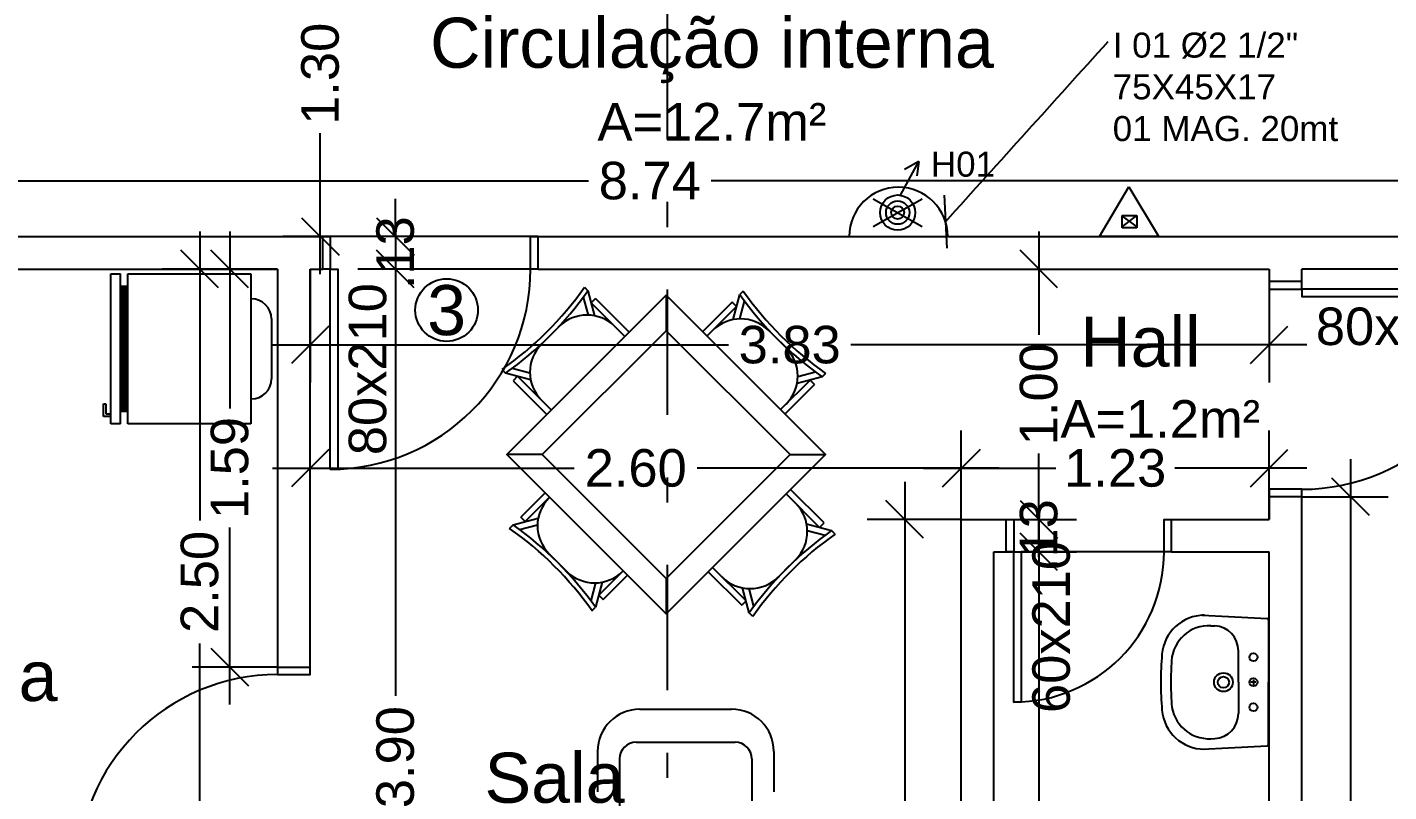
# Model space of a CAD drawing. Extents: x -120 to 1117, y 5 to 675.
# Drawn here: x 18.43 to 23.87, y 83.47 to 86.52 of the extents above; entities that cross this region are included whole.
import ezdxf
from ezdxf.enums import TextEntityAlignment as Align

# ---------------------------------------------------------------- set-up
doc = ezdxf.new("R2010")
doc.units = 0
doc.header["$MEASUREMENT"] = 0
doc.linetypes.add('DASHDOT', pattern=[1, 0.5, -0.25, 0, -0.25])
doc.layers.get('0').update_dxf_attribs({"linetype": 'CONTINUOUS'})
doc.layers.get('DEFPOINTS').update_dxf_attribs({"linetype": 'CONTINUOUS'})
for name, color, linetype in [('cota', 1, 'CONTINUOUS'), ('Cotas', 1, 'CONTINUOUS'), ('janela-porta', 6, 'CONTINUOUS'), ('moveis', 253, 'CONTINUOUS'), ('parede', 2, 'CONTINUOUS'), ('piso', 4, 'CONTINUOUS'), ('Simbolos', 7, 'CONTINUOUS'), ('texto', 7, 'CONTINUOUS'), ('TXT', 7, 'CONTINUOUS'), ('vegetacao', 82, 'CONTINUOUS')]:
    doc.layers.add(name, color=color, linetype=linetype)
doc.styles.add('ROMANS', font='arial.ttf', dxfattribs={"height": 1.5})
doc.styles.get("Standard").update_dxf_attribs({"font": 'arial.ttf'})
doc.dimstyles.new('COTA1', dxfattribs={"dimtxt": 0.15, "dimasz": 0.15, "dimexe": 0.15, "dimexo": 0.15, "dimgap": 0.05, "dimtad": 1, "dimzin": 5, "dimdsep": 46, "dimtxsty": 'ROMANS', "dimblk": 'DOT', "dimcen": 0, "dimdle": 0.1, "dimclrd": 256, "dimclre": 256, "dimclrt": 7, "dimazin": 0, "dimtfac": 1, "dimtmove": 2, "dimatfit": 3, "dimldrblk": 'OBLIQUE', "dimfxl": 0, "dimtolj": 1, "dimtzin": 5, "dimarcsym": 0})
doc.dimstyles.new('cotass', dxfattribs={"dimtxt": 0.15, "dimasz": 0.15, "dimexe": 0.15, "dimexo": 0, "dimgap": 0.05, "dimtad": 0, "dimzin": 4, "dimdsep": 46, "dimtxsty": 'Standard', "dimblk": 'OBLIQUE', "dimcen": 0, "dimdle": 0.15, "dimclrd": 256, "dimclrt": 4, "dimadec": 0, "dimazin": 1, "dimtfac": 1, "dimtix": 1, "dimtofl": 0, "dimtmove": 0, "dimatfit": 3, "dimldrblk": 'OPEN30', "dimfxl": 0, "dimtolj": 1, "dimtzin": 0, "dimlwd": -1, "dimarcsym": 0})

# ---------------------------------------------------------------- blocks, each defined once
blk = doc.blocks.new('_Oblique')
at = {"color": 0, "linetype": 'ByBlock', "lineweight": -2}
blk.add_line((-0.5, -0.5), (0.5, 0.5), dxfattribs=at)
blk = doc.blocks.new('*D82')
at = {"layer": 'cota', "transparency": 16777216}
for p, q in [((19.6044, 87.1337), (19.6044, 86.5712)), ((19.6044, 85.5337), (19.6044, 86.0962))]:
    blk.add_line(p, q, dxfattribs=at)
at = {"layer": 'cota', "color": 0, "lineweight": -2, "transparency": 16777216}
for p, q in [((19.9594, 86.9837), (19.4544, 86.9837)), ((20.4743, 85.6837), (19.4544, 85.6837))]:
    blk.add_line(p, q, dxfattribs=at)
at = {"layer": 'DEFPOINTS', "color": 0, "transparency": 16777216}
for p in [(19.9594, 86.9837), (19.6044, 85.6837), (20.4743, 85.6837)]:
    blk.add_point(p, dxfattribs=at)
at = {"layer": 'cota', "transparency": 16777216, "xscale": 0.15, "yscale": 0.15, "zscale": 0.15}
for p, rotation in [((19.6044, 86.9837), 90), ((19.6044, 85.6837), 270)]:
    blk.add_blockref('_Oblique', p, dxfattribs=dict(at, rotation=rotation))
at = {"layer": 'cota', "color": 4, "transparency": 16777216, "insert": (19.6044, 86.3337), "char_height": 0.15, "attachment_point": 5, "rotation": 90}
blk.add_mtext('\\A1;1.30', dxfattribs=at)
blk = doc.blocks.new('_Open30')
at = {"color": 0, "linetype": 'ByBlock', "lineweight": -2}
for p, q in [((-1, 0.268), (0, 0)), ((0, 0), (-1, -0.268)), ((0, 0), (-1, 0))]:
    blk.add_line(p, q, dxfattribs=at)
blk = doc.blocks.new('*D83')
at = {"layer": 'cota', "transparency": 16777216}
for p, q in [((19.9044, 85.6837), (19.9044, 85.8337)), ((19.9044, 85.5537), (19.9044, 85.4037))]:
    blk.add_line(p, q, dxfattribs=at)
at = {"layer": 'cota', "color": 0, "lineweight": -2, "transparency": 16777216}
for p, q in [((20.4743, 85.6837), (19.7544, 85.6837)), ((20.4743, 85.5537), (19.7544, 85.5537))]:
    blk.add_line(p, q, dxfattribs=at)
at = {"layer": 'DEFPOINTS', "color": 0, "transparency": 16777216}
for p in [(20.4743, 85.6837), (19.9044, 85.5537), (20.4743, 85.5537)]:
    blk.add_point(p, dxfattribs=at)
at = {"layer": 'cota', "transparency": 16777216, "xscale": 0.15, "yscale": 0.15, "zscale": 0.15}
for p, rotation in [((19.9044, 85.6837), 270), ((19.9044, 85.5537), 90)]:
    blk.add_blockref('_Oblique', p, dxfattribs=dict(at, rotation=rotation))
at = {"layer": 'cota', "color": 4, "transparency": 16777216, "insert": (19.9044, 85.6187), "char_height": 0.15, "attachment_point": 5, "rotation": 90}
blk.add_mtext('\\A1;.13', dxfattribs=at)
blk = doc.blocks.new('*D84')
at = {"layer": 'cota', "transparency": 16777216}
for p, q in [((19.9044, 85.7037), (19.9044, 83.8482)), ((19.9044, 81.5037), (19.9044, 83.3592))]:
    blk.add_line(p, q, dxfattribs=at)
at = {"layer": 'cota', "color": 0, "lineweight": -2, "transparency": 16777216}
for p, q in [((20.4743, 85.5537), (19.7544, 85.5537)), ((19.9343, 81.6537), (19.7544, 81.6537))]:
    blk.add_line(p, q, dxfattribs=at)
at = {"layer": 'DEFPOINTS', "color": 0, "transparency": 16777216}
for p in [(20.4743, 85.5537), (19.9044, 81.6537), (19.9343, 81.6537)]:
    blk.add_point(p, dxfattribs=at)
at = {"layer": 'cota', "transparency": 16777216, "xscale": 0.15, "yscale": 0.15, "zscale": 0.15}
for p, rotation in [((19.9044, 85.5537), 90), ((19.9044, 81.6537), 270)]:
    blk.add_blockref('_Oblique', p, dxfattribs=dict(at, rotation=rotation))
at = {"layer": 'cota', "color": 4, "transparency": 16777216, "insert": (19.9044, 83.6037), "char_height": 0.15, "attachment_point": 5, "rotation": 90}
blk.add_mtext('\\A1;3.90', dxfattribs=at)
blk = doc.blocks.new('*D200')
at = {"layer": 'cota', "color": 0, "lineweight": -2, "transparency": 16777216}
for p, q in [((17.2843, 85.6837), (17.2843, 86.0561)), ((26.0244, 85.6837), (26.0244, 86.0561))]:
    blk.add_line(p, q, dxfattribs=at)
at = {"layer": 'cota', "transparency": 16777216}
for p, q in [((17.1343, 85.9061), (20.6759, 85.9061)), ((26.1744, 85.9061), (21.1651, 85.9061))]:
    blk.add_line(p, q, dxfattribs=at)
at = {"layer": 'DEFPOINTS', "color": 0, "transparency": 16777216}
for p in [(26.0244, 85.9061), (17.2843, 85.6837), (26.0244, 85.6837)]:
    blk.add_point(p, dxfattribs=at)
at = {"layer": 'cota', "transparency": 16777216, "xscale": 0.15, "yscale": 0.15, "zscale": 0.15, "rotation": 180}
blk.add_blockref('_Oblique', (17.2843, 85.9061), dxfattribs=at)
at = {"layer": 'cota', "transparency": 16777216, "xscale": 0.15, "yscale": 0.15, "zscale": 0.15}
blk.add_blockref('_Oblique', (26.0244, 85.9061), dxfattribs=at)
at = {"layer": 'cota', "color": 4, "transparency": 16777216, "insert": (20.9205, 85.9061), "char_height": 0.15, "attachment_point": 5}
blk.add_mtext('\\A1;8.74', dxfattribs=at)
blk = doc.blocks.new('*D238')
at = {"layer": 'cota', "transparency": 16777216}
for p, q in [((22.4742, 84.5737), (22.4742, 83.2848)), ((22.4742, 81.5037), (22.4742, 82.7926))]:
    blk.add_line(p, q, dxfattribs=at)
at = {"layer": 'cota', "color": 0, "lineweight": -2, "transparency": 16777216}
for p, q in [((22.2943, 84.4237), (22.6242, 84.4237)), ((22.2943, 81.6537), (22.6242, 81.6537))]:
    blk.add_line(p, q, dxfattribs=at)
at = {"layer": 'DEFPOINTS', "color": 0, "transparency": 16777216}
for p in [(22.2943, 84.4237), (22.4742, 84.4237), (22.2943, 81.6537)]:
    blk.add_point(p, dxfattribs=at)
at = {"layer": 'cota', "transparency": 16777216, "xscale": 0.15, "yscale": 0.15, "zscale": 0.15}
for p, rotation in [((22.4742, 84.4237), 90), ((22.4742, 81.6537), 270)]:
    blk.add_blockref('_Oblique', p, dxfattribs=dict(at, rotation=rotation))
at = {"layer": 'cota', "color": 4, "transparency": 16777216, "insert": (22.4742, 83.0387), "char_height": 0.15, "attachment_point": 5, "rotation": 90}
blk.add_mtext('\\A1;2.77', dxfattribs=at)
blk = doc.blocks.new('*D239')
at = {"layer": 'cota', "transparency": 16777216}
for p, q in [((22.4742, 84.5537), (22.4742, 84.7037)), ((22.4742, 84.4237), (22.4742, 84.2737))]:
    blk.add_line(p, q, dxfattribs=at)
at = {"layer": 'cota', "color": 0, "lineweight": -2, "transparency": 16777216}
for p, q in [((22.2943, 84.5537), (22.6242, 84.5537)), ((22.2943, 84.4237), (22.6242, 84.4237))]:
    blk.add_line(p, q, dxfattribs=at)
at = {"layer": 'DEFPOINTS', "color": 0, "transparency": 16777216}
for p in [(22.2943, 84.5537), (22.4742, 84.5537), (22.2943, 84.4237)]:
    blk.add_point(p, dxfattribs=at)
at = {"layer": 'cota', "transparency": 16777216, "xscale": 0.15, "yscale": 0.15, "zscale": 0.15}
for p, rotation in [((22.4742, 84.5537), 270), ((22.4742, 84.4237), 90)]:
    blk.add_blockref('_Oblique', p, dxfattribs=dict(at, rotation=rotation))
at = {"layer": 'cota', "color": 4, "transparency": 16777216, "insert": (22.4742, 84.4887), "char_height": 0.15, "attachment_point": 5, "rotation": 90}
blk.add_mtext('\\A1;.13', dxfattribs=at)
blk = doc.blocks.new('*D240')
at = {"layer": 'cota', "transparency": 16777216}
for p, q in [((22.4742, 85.7037), (22.4742, 85.2912)), ((22.4742, 84.4037), (22.4742, 84.8162))]:
    blk.add_line(p, q, dxfattribs=at)
at = {"layer": 'cota', "color": 0, "lineweight": -2, "transparency": 16777216}
for p, q in [((22.2943, 85.5537), (22.6242, 85.5537)), ((22.2943, 84.5537), (22.6242, 84.5537))]:
    blk.add_line(p, q, dxfattribs=at)
at = {"layer": 'DEFPOINTS', "color": 0, "transparency": 16777216}
for p in [(22.2943, 85.5537), (22.4742, 85.5537), (22.2943, 84.5537)]:
    blk.add_point(p, dxfattribs=at)
at = {"layer": 'cota', "transparency": 16777216, "xscale": 0.15, "yscale": 0.15, "zscale": 0.15}
for p, rotation in [((22.4742, 85.5537), 90), ((22.4742, 84.5537), 270)]:
    blk.add_blockref('_Oblique', p, dxfattribs=dict(at, rotation=rotation))
at = {"layer": 'cota', "color": 4, "transparency": 16777216, "insert": (22.4742, 85.0537), "char_height": 0.15, "attachment_point": 5, "rotation": 90}
blk.add_mtext('\\A1;1.00', dxfattribs=at)
blk = doc.blocks.new('*D241')
at = {"layer": 'cota', "color": 0, "lineweight": -2, "transparency": 16777216}
for p, q in [((22.1643, 84.5537), (22.1643, 84.9082)), ((23.3943, 84.5537), (23.3943, 84.9082))]:
    blk.add_line(p, q, dxfattribs=at)
at = {"layer": 'cota', "transparency": 16777216}
for p, q in [((22.0143, 84.7582), (22.5415, 84.7582)), ((23.5443, 84.7582), (23.0171, 84.7582))]:
    blk.add_line(p, q, dxfattribs=at)
at = {"layer": 'DEFPOINTS', "color": 0, "transparency": 16777216}
for p in [(22.1643, 84.7582), (22.1643, 84.5537), (23.3943, 84.5537)]:
    blk.add_point(p, dxfattribs=at)
at = {"layer": 'cota', "transparency": 16777216, "xscale": 0.15, "yscale": 0.15, "zscale": 0.15, "rotation": 180}
blk.add_blockref('_Oblique', (22.1643, 84.7582), dxfattribs=at)
at = {"layer": 'cota', "transparency": 16777216, "xscale": 0.15, "yscale": 0.15, "zscale": 0.15}
blk.add_blockref('_Oblique', (23.3943, 84.7582), dxfattribs=at)
at = {"layer": 'cota', "color": 4, "transparency": 16777216, "insert": (22.7793, 84.7582), "char_height": 0.15, "attachment_point": 5}
blk.add_mtext('\\A1;1.23', dxfattribs=at)
blk = doc.blocks.new('*D242')
at = {"layer": 'cota', "color": 0, "lineweight": -2, "transparency": 16777216}
for p, q in [((19.5643, 84.5537), (19.5643, 84.9082)), ((22.1643, 84.5537), (22.1643, 84.9082))]:
    blk.add_line(p, q, dxfattribs=at)
at = {"layer": 'cota', "transparency": 16777216}
for p, q in [((19.4143, 84.7582), (20.6185, 84.7582)), ((22.3143, 84.7582), (21.1102, 84.7582))]:
    blk.add_line(p, q, dxfattribs=at)
at = {"layer": 'DEFPOINTS', "color": 0, "transparency": 16777216}
for p in [(19.5643, 84.7582), (19.5643, 84.5537), (22.1643, 84.5537)]:
    blk.add_point(p, dxfattribs=at)
at = {"layer": 'cota', "transparency": 16777216, "xscale": 0.15, "yscale": 0.15, "zscale": 0.15, "rotation": 180}
blk.add_blockref('_Oblique', (19.5643, 84.7582), dxfattribs=at)
at = {"layer": 'cota', "transparency": 16777216, "xscale": 0.15, "yscale": 0.15, "zscale": 0.15}
blk.add_blockref('_Oblique', (22.1643, 84.7582), dxfattribs=at)
at = {"layer": 'cota', "color": 4, "transparency": 16777216, "insert": (20.8643, 84.7582), "char_height": 0.15, "attachment_point": 5}
blk.add_mtext('\\A1;2.60', dxfattribs=at)
blk = doc.blocks.new('*D244')
at = {"layer": 'cota', "transparency": 16777216}
for p, q in [((23.7192, 84.7937), (23.7192, 83.3949)), ((23.7192, 81.5037), (23.7192, 82.9025))]:
    blk.add_line(p, q, dxfattribs=at)
at = {"layer": 'cota', "color": 0, "lineweight": -2, "transparency": 16777216}
for p, q in [((23.5243, 84.6437), (23.8692, 84.6437)), ((23.5243, 81.6537), (23.8692, 81.6537))]:
    blk.add_line(p, q, dxfattribs=at)
at = {"layer": 'DEFPOINTS', "color": 0, "transparency": 16777216}
for p in [(23.5243, 84.6437), (23.5243, 81.6537), (23.7192, 81.6537)]:
    blk.add_point(p, dxfattribs=at)
at = {"layer": 'cota', "transparency": 16777216, "xscale": 0.15, "yscale": 0.15, "zscale": 0.15}
for p, rotation in [((23.7192, 84.6437), 90), ((23.7192, 81.6537), 270)]:
    blk.add_blockref('_Oblique', p, dxfattribs=dict(at, rotation=rotation))
at = {"layer": 'cota', "color": 4, "transparency": 16777216, "insert": (23.7192, 83.1487), "char_height": 0.15, "attachment_point": 5, "rotation": 90}
blk.add_mtext('\\A1;2.99', dxfattribs=at)
blk = doc.blocks.new('*D245')
at = {"layer": 'cota', "transparency": 16777216}
for p, q in [((21.9386, 84.7037), (21.9386, 83.3495)), ((21.9386, 81.5037), (21.9386, 82.8579))]:
    blk.add_line(p, q, dxfattribs=at)
at = {"layer": 'cota', "color": 0, "lineweight": -2, "transparency": 16777216}
for p, q in [((22.1643, 84.5537), (21.7886, 84.5537)), ((22.1643, 81.6537), (21.7886, 81.6537))]:
    blk.add_line(p, q, dxfattribs=at)
at = {"layer": 'DEFPOINTS', "color": 0, "transparency": 16777216}
for p in [(22.1643, 84.5537), (21.9386, 81.6537), (22.1643, 81.6537)]:
    blk.add_point(p, dxfattribs=at)
at = {"layer": 'cota', "transparency": 16777216, "xscale": 0.15, "yscale": 0.15, "zscale": 0.15}
for p, rotation in [((21.9386, 84.5537), 90), ((21.9386, 81.6537), 270)]:
    blk.add_blockref('_Oblique', p, dxfattribs=dict(at, rotation=rotation))
at = {"layer": 'cota', "color": 4, "transparency": 16777216, "insert": (21.9386, 83.1037), "char_height": 0.15, "attachment_point": 5, "rotation": 90}
blk.add_mtext('\\A1;2.90', dxfattribs=at)
blk = doc.blocks.new('*D250')
at = {"layer": 'cota', "transparency": 16777216}
for p, q in [((19.243, 85.7037), (19.243, 84.9966)), ((19.243, 83.8137), (19.243, 84.5208))]:
    blk.add_line(p, q, dxfattribs=at)
at = {"layer": 'cota', "color": 0, "lineweight": -2, "transparency": 16777216}
for p, q in [((19.4343, 85.5537), (19.093, 85.5537)), ((19.4343, 83.9637), (19.093, 83.9637))]:
    blk.add_line(p, q, dxfattribs=at)
at = {"layer": 'DEFPOINTS', "color": 0, "transparency": 16777216}
for p in [(19.243, 85.5537), (19.4343, 85.5537), (19.4343, 83.9637)]:
    blk.add_point(p, dxfattribs=at)
at = {"layer": 'cota', "transparency": 16777216, "xscale": 0.15, "yscale": 0.15, "zscale": 0.15}
for p, rotation in [((19.243, 85.5537), 90), ((19.243, 83.9637), 270)]:
    blk.add_blockref('_Oblique', p, dxfattribs=dict(at, rotation=rotation))
at = {"layer": 'cota', "color": 4, "transparency": 16777216, "insert": (19.243, 84.7587), "char_height": 0.15, "attachment_point": 5, "rotation": 90}
blk.add_mtext('\\A1;1.59', dxfattribs=at)
blk = doc.blocks.new('*D251')
at = {"layer": 'cota', "transparency": 16777216}
for p, q in [((19.123, 85.7037), (19.123, 84.5495)), ((19.123, 82.9037), (19.123, 84.0579))]:
    blk.add_line(p, q, dxfattribs=at)
at = {"layer": 'cota', "color": 0, "lineweight": -2, "transparency": 16777216}
for p, q in [((19.4343, 85.5537), (18.973, 85.5537)), ((19.4343, 83.0537), (18.973, 83.0537))]:
    blk.add_line(p, q, dxfattribs=at)
at = {"layer": 'DEFPOINTS', "color": 0, "transparency": 16777216}
for p in [(19.123, 85.5537), (19.4343, 85.5537), (19.4343, 83.0537)]:
    blk.add_point(p, dxfattribs=at)
at = {"layer": 'cota', "transparency": 16777216, "xscale": 0.15, "yscale": 0.15, "zscale": 0.15}
for p, rotation in [((19.123, 85.5537), 90), ((19.123, 83.0537), 270)]:
    blk.add_blockref('_Oblique', p, dxfattribs=dict(at, rotation=rotation))
at = {"layer": 'cota', "color": 4, "transparency": 16777216, "insert": (19.123, 84.3037), "char_height": 0.15, "attachment_point": 5, "rotation": 90}
blk.add_mtext('\\A1;2.50', dxfattribs=at)
blk = doc.blocks.new('*D253')
at = {"layer": 'cota', "color": 0, "lineweight": -2, "transparency": 16777216}
for p, q in [((19.5643, 85.5537), (19.5643, 85.1008)), ((23.3943, 85.5537), (23.3943, 85.1008))]:
    blk.add_line(p, q, dxfattribs=at)
at = {"layer": 'cota', "transparency": 16777216}
for p, q in [((19.4143, 85.2508), (21.2345, 85.2508)), ((23.5443, 85.2508), (21.7241, 85.2508))]:
    blk.add_line(p, q, dxfattribs=at)
at = {"layer": 'DEFPOINTS', "color": 0, "transparency": 16777216}
for p in [(19.5643, 85.5537), (23.3943, 85.5537), (23.3943, 85.2508)]:
    blk.add_point(p, dxfattribs=at)
at = {"layer": 'cota', "transparency": 16777216, "xscale": 0.15, "yscale": 0.15, "zscale": 0.15, "rotation": 180}
blk.add_blockref('_Oblique', (19.5643, 85.2508), dxfattribs=at)
at = {"layer": 'cota', "transparency": 16777216, "xscale": 0.15, "yscale": 0.15, "zscale": 0.15}
blk.add_blockref('_Oblique', (23.3943, 85.2508), dxfattribs=at)
at = {"layer": 'cota', "color": 4, "transparency": 16777216, "insert": (21.4793, 85.2508), "char_height": 0.15, "attachment_point": 5}
blk.add_mtext('\\A1;3.83', dxfattribs=at)
blk = doc.blocks.new('_Dot')
at = {"color": 0, "linetype": 'ByBlock', "lineweight": -2}
blk.add_line((-0.5, 0), (-1, 0), dxfattribs=at)
at = {"color": 0, "linetype": 'ByBlock', "const_width": 0.5}
blk.add_lwpolyline([(-0.25, 0, 1), (0.25, 0, 1)], format="xyb", close=True, dxfattribs=at)

msp = doc.modelspace()

# ---------------------------------------------------------------- hatches: boundary and pattern name
at = {"layer": 'vegetacao'}
h = msp.add_hatch(dxfattribs=at)
h.set_pattern_fill('ANGLE', color=256, scale=2, style=0)
h.set_pattern_definition([(0, (0, 0), (0, 0.55), [0.4, -0.15]), (90, (0, 0), (-0.55, 3e-17), [0.4, -0.15])])
edge = h.paths.add_edge_path()
edge.add_line((33.5894, 75.9237), (33.5894, 116.2837))
edge.add_line((33.5894, 116.2837), (9.8693, 116.2837))
edge.add_line((9.8693, 116.2837), (9.8693, 110.2837))
edge.add_line((9.8693, 110.2837), (27.5894, 110.2837))
edge.add_arc((27.5894, 107.2837), 3, 0, 90, ccw=False)
edge.add_line((30.5894, 107.2837), (30.5894, 75.9237))
edge.add_line((30.5894, 75.9237), (33.5894, 75.9237))
edge = h.paths.add_edge_path(flags=17)
edge.add_line((27.3693, 110.2837), (27.5894, 110.2837))
edge.add_arc((27.5894, 107.2837), 3, 0, 90, ccw=False)
edge.add_line((30.5894, 107.2837), (30.5894, 93.8737))
edge.add_line((30.5894, 93.8737), (24.8993, 93.8737))
edge.add_line((24.8993, 93.8737), (24.8993, 91.5437))
edge.add_line((24.8993, 91.5437), (22.8493, 91.5437))
edge.add_line((22.8493, 91.5437), (22.8493, 95.2856))
edge.add_line((22.8493, 95.2856), (27.8493, 95.2856))
edge.add_line((27.8493, 95.2856), (27.8493, 97.7856))
edge.add_line((27.8493, 97.7856), (27.2544, 97.7856))
edge.add_line((27.2544, 97.7856), (27.2544, 105.2837))
edge.add_line((27.2544, 105.2837), (27.3693, 105.2837))
edge.add_line((27.3693, 105.2837), (27.3693, 110.2837))
h.paths.add_polyline_path([(22.8493, 95.2856), (22.8493, 97.7856), (27.8493, 97.7856), (27.8493, 95.2856)], flags=16)
h.paths.add_polyline_path([(22.2544, 97.7856), (22.2544, 100.2856), (27.2544, 100.2856), (27.2544, 97.7856)], flags=17)
h.paths.add_polyline_path([(22.2544, 100.2856), (22.2544, 102.7856), (27.2544, 102.7856), (27.2544, 100.2856)], flags=17)
h.paths.add_polyline_path([(22.2544, 102.7856), (22.2544, 105.2856), (27.2544, 105.2856), (27.2544, 102.7856)], flags=17)
h.paths.add_polyline_path([(27.3693, 105.2837), (24.8693, 105.2837), (24.8693, 110.2837), (27.3693, 110.2837)], flags=16)
h.paths.add_polyline_path([(24.8693, 105.2837), (22.3693, 105.2837), (22.3693, 110.2837), (24.8693, 110.2837)], flags=17)
h.paths.add_polyline_path([(22.3693, 105.2837), (19.8693, 105.2837), (19.8693, 110.2837), (22.3693, 110.2837)], flags=17)
h.paths.add_polyline_path([(19.8693, 105.2837), (17.3693, 105.2837), (17.3693, 110.2837), (19.8693, 110.2837)], flags=17)
h.paths.add_polyline_path([(17.3693, 105.2837), (14.8693, 105.2837), (14.8693, 110.2837), (17.3693, 110.2837)], flags=17)
h.paths.add_polyline_path([(14.8693, 105.2837), (12.3693, 105.2837), (12.3693, 110.2837), (14.8693, 110.2837)], flags=17)
h = msp.add_hatch(dxfattribs=at)
h.set_pattern_fill('TRACOS2', color=256, scale=2, style=0)
h.set_pattern_definition([(0, (1.44, 0.96), (0.88, 1.52), [0.08, -1.34, 0.06, -0.58, 0.12, -1.42]), (5, (0.54, 1.68), (0.787509, 1.554551), [0.16, -1.34, 0.12, -0.58, 0.24, -1.42]), (10, (1.06, 1.78), (0.53784, 1.902295), [0.14, -0.34, 0.18, -1.06, 0.1, -1.32]), (15, (0.7, 1.96), (0.450046, 1.797737), [0.28, -0.34, 0.3, -1.06, 0.22, -1.32]), (20, (0.86, 1.14), (0.889806, 1.473175), [0.16, -1.1, 0.14, -0.82, 0.1, -0.64]), (25, (1.14, 0.86), (0.9972314, 1.458057), [0.22, -1.1, 0.28, -0.82, 0.24, -0.64]), (30, (1.44, 1.02), (-0.146462, 1.69368), [0.1, -0.66, 0.08, -0.98, 0.06, -1.3]), (35, (0.54, 0.3), (0.148824, 1.9842), [0.22, -0.66, 0.16, -0.98, 0.12, -1.3]), (40, (0.88, 1.46), (0.225573, 1.442469), [0.08, -0.88, 0.06, -0.56, 0.16, -1.02]), (45, (0.88, 0.74), (-0.410122, 1.965757), [0.16, -0.88, 0.12, -0.56, 0.3, -1.02]), (50, (1.18, 0.74), (-0.534986, 1.571557), [0.04, -0.74, 0.1, -1.22, 0.12, -0.62]), (60, (1.24, 0.88), (-0.663154, 1.491384), [0.1, -0.82, 0.04, -0.96, 0.08, -0.74]), (65, (0.52, 0.88), (-0.486328, 2.080453), [0.22, -0.82, 0.08, -0.96, 0.16, -0.74]), (70, (1.02, 0.64), (-0.732615, 1.437246), [0.06, -0.38, 0.12, -0.64, 0.08, -0.88]), (75, (0.3, 0.46), (-1.550558, 1.554275), [0.12, -0.38, 0.24, -0.64, 0.16, -0.88]), (80, (1.12, 1.82), (-1.390436, 1.09813), [0.14, -0.88, 0.06, -1.04, 0.12, -0.98]), (85, (1.3, 0.38), (-1.660168, 0.988455), [0.28, -0.88, 0.12, -1.04, 0.24, -0.98]), (90, (1.24, 0.96), (-1.76, 0.74), [0.12, -0.62, 0.08, -1.22, 0.04, -1.24]), (95, (0.52, 1.68), (-1.88055, 1.30105), [0.24, -0.62, 0.08, -1.22, 0.08, -1.24]), (100, (0.92, 1.58), (-1.653143, 0.967635), [0.14, -0.78, 0.12, -0.64, 0.14, -1.46]), (105, (1.28, 1.94), (-1.731187, 0.819872), [0.28, -0.78, 0.24, -0.64, 0.28, -1.46]), (110, (0.78, 0.44), (-1.602936, 0.544608), [0.16, -0.52, 0.08, -1.06, 0.12, -1.16]), (115, (1.86, 0.44), (-1.644302, 0.40283), [0.3, -0.52, 0.16, -1.06, 0.24, -1.16]), (120, (0.24, 0.68), (-1.911, 0.189948), [0.1, -1.34, 0.12, -0.62, 0.14, -0.82]), (125, (0.42, 0.86), (-2.170974, 0.066875), [0.22, -1.34, 0.24, -0.62, 0.28, -0.82]), (130, (0.68, 0.24), (-1.860718, 0.475107), [0.06, -0.44, 0.08, -0.86, 0.16, -1.12]), (135, (0.86, 0.42), (-2.149605, 0.311127), [0.12, -0.44, 0.16, -0.86, 0.3, -1.12]), (140, (0.08, 1.84), (-1.470646, -0.228038), [0.12, -0.72, 0.14, -0.62, 0.08, -0.84]), (145, (0.88, 0.58), (-1.548418, -0.502793), [0.24, -0.72, 0.28, -0.62, 0.16, -0.84]), (150, (1.74, 0.12), (-1.3655, -0.805115), [0.08, -0.56, 0.16, -1.24, 0.14, -1.14]), (155, (1.56, 1.22), (-1.77954, -0.692849), [0.16, -0.56, 0.3, -1.24, 0.28, -1.14]), (160, (0.42, 1.24), (-1.586007, -1.082858), [0.12, -0.84, 0.1, -0.76, 0.08, -1.22]), (165, (0.24, 0.52), (-1.706049, -1.344246), [0.24, -0.84, 0.22, -0.76, 0.16, -1.22]), (170, (0.54, 0.76), (-1.437627, -1.127488), [0.18, -0.66, 0.12, -0.9, 0.16, -0.88]), (175, (1.44, 1.66), (-1.365265, -1.607125), [0.22, -0.66, 0.24, -0.9, 0.26, -0.88])])
h.paths.add_polyline_path([(33.5894, 116.2837), (21.7193, 116.2837), (21.7193, 110.2837), (27.5894, 110.2837, -0.414214), (30.5894, 107.2837), (30.5894, 76.1987), (31.8894, 76.1987), (31.8894, 76.1487), (30.5894, 76.1487), (30.5894, 75.9237), (33.5894, 75.9237)])

# ---------------------------------------------------------------- linework, layer by layer
for p, q in [((21.922, 85.8486), (21.9945, 85.9829)), ((21.9945, 85.9829), (21.9382, 85.951)), ((21.9945, 85.9829), (21.9864, 85.9266)), ((21.8122, 85.7237), (22.0088, 85.8347)), ((21.8122, 85.8347), (22.0088, 85.7237)), ((21.7167, 85.6837), (22.1103, 85.6837))]:
    msp.add_line(p, q)
for radius in [0.0703, 0.0466, 0.0259]:
    msp.add_circle((21.9105, 85.7792), radius)
msp.add_arc((21.9135, 85.6837), 0.1968, 0, 180)
at = {"layer": 'cota', "color": 6, "linetype": 'DASHDOT'}
msp.add_lwpolyline([(20.9894, 121.7715), (20.9894, 71.6909)], dxfattribs=at)
at = {"layer": 'cota', "color": 6}
msp.add_circle((20.1092, 85.3896), 0.125, dxfattribs=at)
at = {"layer": 'janela-porta', "color": 6, "linetype": 'Continuous'}
for points in [[(19.6143, 85.6837), (19.6443, 85.6837), (19.6443, 85.5537), (19.6143, 85.5537)], [(20.4743, 85.5537), (20.4443, 85.5537), (20.4443, 85.6837), (20.4743, 85.6837)], [(23.3943, 85.5037), (23.3943, 85.4737), (23.5243, 85.4737), (23.5243, 85.5037)], [(23.5243, 84.6437), (23.5243, 84.6737), (23.3943, 84.6737), (23.3943, 84.6437)], [(22.3443, 84.5537), (22.3743, 84.5537), (22.3743, 84.4237), (22.3443, 84.4237)], [(23.0043, 84.4237), (22.9743, 84.4237), (22.9743, 84.5537), (23.0043, 84.5537)], [(19.4343, 83.9637), (19.4343, 83.9337), (19.5643, 83.9337), (19.5643, 83.9637)]]:
    msp.add_lwpolyline(points, dxfattribs=at)
for points in [[(19.6443, 85.5537), (19.6743, 85.5537), (19.6743, 84.7537), (19.6443, 84.7537), (19.6443, 85.5537)], [(23.5243, 85.4737), (23.5243, 85.4437), (24.3243, 85.4437), (24.3243, 85.4737), (23.5243, 85.4737)], [(22.3743, 84.4237), (22.4043, 84.4237), (22.4043, 83.8237), (22.3743, 83.8237), (22.3743, 84.4237)]]:
    msp.add_lwpolyline(points, close=True, dxfattribs=at)
for centre, radius, start, end in [((19.6443, 85.5537), 0.8, 270, 0), ((23.5243, 85.4737), 0.8, 270, 0), ((22.3743, 84.4237), 0.6, 270, 0), ((19.4343, 83.1337), 0.8, 90, 180)]:
    msp.add_arc(centre, radius, start, end, dxfattribs=at)
at = {"layer": 'moveis'}
for p, q in [((18.7687, 85.5346), (18.8067, 85.5346)), ((18.7687, 84.9346), (18.7687, 85.5346)), ((18.8067, 84.9346), (18.8067, 85.5346)), ((18.8367, 85.5346), (19.3267, 85.5346)), ((18.8367, 84.9346), (18.8367, 85.5346)), ((19.3267, 85.5346), (19.3267, 84.9346)), ((18.8067, 85.4846), (18.8367, 85.4846)), ((18.8147, 84.9846), (18.8147, 85.4846)), ((18.8217, 84.9846), (18.8217, 85.4846)), ((18.8287, 84.9846), (18.8287, 85.4846)), ((20.6594, 85.481), (20.6734, 85.4669)), ((19.3267, 85.4346), (19.3295, 85.4346)), ((20.6547, 85.4411), (20.6738, 85.3698)), ((20.6734, 85.4669), (20.7003, 85.3669)), ((20.6862, 85.4191), (20.7038, 85.4366)), ((20.8388, 85.3016), (20.7038, 85.4366)), ((20.986, 85.4489), (20.986, 85.3074)), ((21.2531, 85.3518), (21.2799, 85.4517)), ((21.2795, 85.3546), (21.2986, 85.4259)), ((21.294, 85.4658), (21.2799, 85.4517)), ((20.6862, 85.4191), (20.8212, 85.2841)), ((21.2496, 85.4214), (21.1315, 85.3034)), ((21.2671, 85.4039), (21.149, 85.2859)), ((21.2671, 85.4039), (21.2496, 85.4214)), ((19.4095, 85.3546), (19.4095, 85.1146)), ((20.558, 85.3235), (20.4879, 85.2535)), ((21.4654, 85.2384), (21.3954, 85.3084)), ((20.3305, 85.1521), (20.3446, 85.138)), ((20.4417, 85.1376), (20.3704, 85.1567)), ((20.4445, 85.1112), (20.3446, 85.138)), ((20.3924, 85.1252), (20.3749, 85.1077)), ((20.3749, 85.1077), (20.5099, 84.9727)), ((20.3924, 85.1252), (20.5274, 84.9902)), ((21.5609, 85.11), (21.4429, 84.992)), ((21.6087, 85.1229), (21.5088, 85.0961)), ((21.5829, 85.1416), (21.5116, 85.1225)), ((21.5609, 85.11), (21.5785, 85.0926)), ((21.6228, 85.1369), (21.6087, 85.1229)), ((21.4604, 84.9745), (21.5785, 85.0926)), ((18.7387, 84.9646), (18.7387, 85.0146)), ((18.7387, 85.0146), (18.7486, 85.0146)), ((18.7486, 85.0146), (18.7486, 84.9746)), ((19.3295, 85.0346), (19.3267, 85.0346)), ((18.7687, 84.9646), (18.7387, 84.9646)), ((18.7486, 84.9746), (18.7687, 84.9746)), ((18.8067, 84.9346), (18.7687, 84.9346)), ((18.8367, 84.9846), (18.8067, 84.9846)), ((19.3267, 84.9346), (18.8367, 84.9346)), ((20.491, 84.8125), (20.3496, 84.8125)), ((21.481, 84.8125), (21.6224, 84.8125)), ((21.6164, 84.5391), (21.4827, 84.6728)), ((20.5027, 84.6594), (20.4052, 84.5619)), ((20.4227, 84.5444), (20.5202, 84.6419)), ((21.5989, 84.5216), (21.4652, 84.6553)), ((20.3749, 84.5316), (20.4749, 84.5584)), ((20.4227, 84.5444), (20.4052, 84.5619)), ((20.3608, 84.5175), (20.3749, 84.5316)), ((20.4007, 84.5129), (20.472, 84.532)), ((21.5467, 84.5356), (21.6467, 84.5088)), ((21.5496, 84.5092), (21.6209, 84.4901)), ((21.5989, 84.5216), (21.6164, 84.5391)), ((21.6608, 84.4948), (21.6467, 84.5088)), ((20.5183, 84.4161), (20.5883, 84.3461)), ((21.4333, 84.3233), (21.5033, 84.3933)), ((20.7166, 84.2505), (20.8141, 84.348)), ((21.1539, 84.3439), (21.2875, 84.2102)), ((21.305, 84.2277), (21.1713, 84.3614)), ((20.7042, 84.2998), (20.6851, 84.2285)), ((20.7306, 84.3027), (20.7038, 84.2027)), ((20.7341, 84.233), (20.8316, 84.3305)), ((20.986, 84.3175), (20.986, 84.1761)), ((20.7166, 84.2505), (20.7341, 84.233)), ((21.305, 84.2277), (21.2875, 84.2102)), ((21.3178, 84.1799), (21.291, 84.2799)), ((21.3365, 84.2058), (21.3174, 84.2771)), ((20.6897, 84.1886), (20.7038, 84.2027)), ((21.3318, 84.1659), (21.3178, 84.1799)), ((23.127, 84.1705), (23.2315, 84.1652)), ((23.1355, 84.1705), (23.127, 84.1705)), ((23.1616, 84.1287), (23.1766, 84.1279)), ((23.2315, 84.1652), (23.3867, 84.1572)), ((23.3915, 84.1522), (23.3915, 83.903)), ((23.2714, 83.903), (23.2714, 84.0281)), ((23.2714, 83.903), (23.2714, 83.778)), ((23.3415, 83.903), (23.3214, 83.903)), ((23.3315, 83.913), (23.3315, 83.893)), ((23.3915, 83.6539), (23.3915, 83.903)), ((20.8809, 83.7951), (21.2473, 83.7951)), ((20.8662, 83.6632), (21.262, 83.6632)), ((23.127, 83.6355), (23.2315, 83.6409)), ((23.1616, 83.6774), (23.1766, 83.6782)), ((23.2315, 83.6409), (23.3867, 83.6489)), ((20.7122, 83.6265), (20.7122, 83.4653)), ((20.8002, 83.5972), (20.8002, 83.1354)), ((21.328, 83.5972), (21.328, 83.1354)), ((21.416, 83.6265), (21.416, 83.4653))]:
    msp.add_line(p, q, dxfattribs=at)
for points in [[(20.986, 85.4489), (20.3496, 84.8125), (20.986, 84.1761), (21.6224, 84.8125), (20.986, 85.4489)], [(20.986, 85.3074), (20.491, 84.8125), (20.986, 84.3175), (21.481, 84.8125), (20.986, 85.3074)]]:
    msp.add_lwpolyline(points, close=True, dxfattribs=at)
for centre, radius in [((23.3315, 84.003), 0.016), ((23.2115, 83.903), 0.0375), ((23.2115, 83.903), 0.0225), ((23.3315, 83.903), 0.016), ((23.3315, 83.803), 0.016)]:
    msp.add_circle(centre, radius, dxfattribs=at)
for centre, radius, start, end in [((19.5358, 86.2756), 1.3762, 305.271, 324.729), ((19.3295, 85.3546), 0.08, 0, 90), ((19.5499, 86.2616), 1.3762, 305.271, 324.729), ((22.4035, 86.2464), 1.3762, 215.271, 234.729), ((22.4175, 86.2604), 1.3762, 215.271, 234.729), ((20.6699, 85.2115), 0.1583, 45, 135), ((21.2834, 85.1964), 0.1583, 45, 135), ((20.5999, 85.1416), 0.1583, 135, 225), ((21.3534, 85.1264), 0.1583, 315, 45), ((19.3295, 85.1146), 0.08, 270, 0), ((20.6303, 84.528), 0.1583, 135, 225), ((21.3913, 84.5053), 0.1583, 315, 45), ((19.5662, 83.394), 1.3762, 35.271, 54.729), ((19.5802, 83.408), 1.3762, 35.271, 54.729), ((22.4414, 83.3852), 1.3762, 125.271, 144.729), ((22.4554, 83.3713), 1.3762, 125.271, 144.729), ((20.7003, 84.4581), 0.1583, 225, 315), ((21.3213, 84.4353), 0.1583, 225, 315), ((23.1355, 84.0005), 0.17, 90, 175.3019), ((23.1539, 83.9789), 0.15, 87.0582, 176.2836), ((23.1714, 84.0281), 0.1, 0, 87.0582), ((23.3865, 84.1522), 0.005, 0, 87.0582), ((24.3218, 83.903), 1.3604, 175.3019, 180), ((24.3218, 83.903), 1.3204, 176.2836, 180), ((24.3218, 83.903), 1.3604, 180, 184.6981), ((24.3218, 83.903), 1.3204, 180, 183.7164), ((20.8809, 83.6265), 0.1686, 90, 180), ((21.2473, 83.6265), 0.1686, 0, 90), ((23.1355, 83.8055), 0.17, 184.6981, 270), ((23.1539, 83.8272), 0.15, 183.7164, 272.9418), ((23.1714, 83.778), 0.1, 272.9418, 0), ((20.8662, 83.5972), 0.066, 90, 180), ((21.262, 83.5972), 0.066, 0, 90), ((23.3865, 83.6539), 0.005, 272.9418, 0)]:
    msp.add_arc(centre, radius, start, end, dxfattribs=at)
at = {"layer": 'parede'}
for p, q in [((17.2843, 85.6837), (19.6143, 85.6837)), ((19.6143, 85.5537), (19.6143, 85.6837)), ((20.4743, 85.5537), (20.4743, 85.6837)), ((20.4743, 85.6837), (26.0244, 85.6837)), ((17.2843, 85.5537), (19.4343, 85.5537)), ((19.4343, 85.5537), (19.4343, 83.9637)), ((19.5643, 85.5537), (19.6143, 85.5537)), ((19.5643, 83.9637), (19.5643, 85.5537)), ((20.4743, 85.5537), (23.3943, 85.5537)), ((23.3943, 85.5537), (23.3943, 85.5037)), ((26.0244, 85.5537), (23.5243, 85.5537)), ((23.5243, 85.5037), (23.5243, 85.5537)), ((23.5243, 85.5037), (23.3943, 85.5037)), ((23.3943, 84.6437), (23.3943, 84.5537)), ((23.5243, 84.6437), (23.3943, 84.6437)), ((23.5243, 81.6537), (23.5243, 84.6437)), ((22.1643, 81.6537), (22.1643, 84.5537)), ((22.1643, 84.5537), (22.3443, 84.5537)), ((22.3443, 84.4237), (22.3443, 84.5537)), ((23.0043, 84.5537), (23.3943, 84.5537)), ((23.0043, 84.4237), (23.0043, 84.5537)), ((22.2943, 81.6537), (22.2943, 84.4237)), ((22.2943, 84.4237), (22.3443, 84.4237)), ((23.0043, 84.4237), (23.3943, 84.4237)), ((23.3943, 81.6537), (23.3943, 84.4237)), ((19.4343, 83.9637), (19.5643, 83.9637))]:
    msp.add_line(p, q, dxfattribs=at)
at = {"layer": 'piso'}
for p, q in [((20.4743, 85.6837), (19.6143, 85.6837)), ((23.0043, 84.4237), (22.4043, 84.4237))]:
    msp.add_line(p, q, dxfattribs=at)
at = {"layer": 'Simbolos'}
for p, q in [((22.7162, 85.6837), (22.8342, 85.8818)), ((22.8342, 85.8818), (22.9525, 85.6852)), ((22.8342, 85.8818), (22.8342, 85.8818)), ((22.8071, 85.7217), (22.8651, 85.7676)), ((22.8071, 85.7676), (22.8651, 85.7676)), ((22.8071, 85.7177), (22.8071, 85.7676)), ((22.8071, 85.7676), (22.8071, 85.7676)), ((22.8071, 85.7648), (22.8651, 85.7217)), ((22.8651, 85.7676), (22.8651, 85.7177)), ((22.8651, 85.7177), (22.8071, 85.7177)), ((22.9525, 85.6837), (22.7162, 85.6837))]:
    msp.add_line(p, q, dxfattribs=at)

# ---------------------------------------------------------------- texts
at = {"layer": 'cota', "color": 6, "style": 'ROMANS'}
msp.add_text('3', height=0.2, dxfattribs=at).set_placement((20.1092, 85.3896), align=Align.MIDDLE_CENTER)
at = {"layer": 'Cotas', "color": 7, "insert": (22.7692, 86.0635), "char_height": 0.1, "attachment_point": 7, "style": 'ROMANS'}
msp.add_mtext('I 01 Ø2 1/2"\\P{\\fArial|b0|i0|c0|p34;\\C0;75X45X17 \\P\\fArial|b0|i0|c0|p34;01\\fArial|b0|i0|c0|p34; MAG. \\fArial|b0|i0|c0|p34;20\\fArial|b0|i0|c0|p34;mt}', dxfattribs=at)
at = {"layer": 'texto'}
for s, height, p in [('Circulação interna', 0.2, (21.1688, 86.2977)), ('A=12.7m²', 0.15, (21.1688, 86.0221)), ('Hall', 0.2, (22.8798, 85.1037)), ('80x210', 0.15, (23.9243, 85.2049)), ('A=1.2m²', 0.15, (22.9593, 84.835)), ('Cozinha', 0.2, (18.0428, 83.768)), ('Sala', 0.2, (20.54, 83.3615))]:
    msp.add_text(s, height=height, dxfattribs=at).set_placement(p, align=Align.BOTTOM_CENTER)
for s, p in [('80x210', (19.9131, 85.1537)), ('60x210', (22.6431, 84.1237))]:
    msp.add_text(s, height=0.15, rotation=90, dxfattribs=at).set_placement(p, align=Align.BOTTOM_CENTER)
at = {"layer": 'TXT', "style": 'ROMANS'}
msp.add_text('H01', height=0.1, dxfattribs=at).set_placement((22.0431, 85.9226))

# ---------------------------------------------------------------- dimensions: what is measured, and where the dimension line sits
at = {"layer": 'cota'}
for base, p1, p2, picture, middle in [((19.6044, 85.6837), (19.9594, 86.9837), (20.4743, 85.6837), '*D82', (19.6044, 86.3337)), ((19.9044, 85.5537), (20.4743, 85.6837), (20.4743, 85.5537), '*D83', (19.9044, 85.6187)), ((19.9044, 81.6537), (20.4743, 85.5537), (19.9343, 81.6537), '*D84', (19.9044, 83.6037)), ((22.4742, 85.5537), (22.2943, 84.5537), (22.2943, 85.5537), '*D240', (22.4742, 85.0537)), ((22.4742, 84.5537), (22.2943, 84.4237), (22.2943, 84.5537), '*D239', (22.4742, 84.4887)), ((22.4742, 84.4237), (22.2943, 81.6537), (22.2943, 84.4237), '*D238', (22.4742, 83.0387))]:
    dim = msp.add_linear_dim(base=base, p1=p1, p2=p2, angle=90, dimstyle='cotass', override={"dimtmove": 1}, dxfattribs=at)
    dim.commit()
    dim.dimension.update_dxf_attribs({"geometry": picture, "text_midpoint": middle})
dim = msp.add_linear_dim(base=(26.0244, 85.9061), p1=(17.2843, 85.6837), p2=(26.0244, 85.6837), dimstyle='cotass', dxfattribs=at)
dim.commit()
dim.dimension.update_dxf_attribs({"geometry": '*D200', "text_midpoint": (20.9205, 85.9061), "dimtype": 160})
for base, p1, p2, picture, middle in [((19.123, 85.5537), (19.4343, 83.0537), (19.4343, 85.5537), '*D251', (19.123, 84.3037)), ((19.243, 85.5537), (19.4343, 83.9637), (19.4343, 85.5537), '*D250', (19.243, 84.7587)), ((23.7192, 81.6537), (23.5243, 84.6437), (23.5243, 81.6537), '*D244', (23.7192, 83.1487)), ((21.9386, 81.6537), (22.1643, 84.5537), (22.1643, 81.6537), '*D245', (21.9386, 83.1037))]:
    dim = msp.add_linear_dim(base=base, p1=p1, p2=p2, angle=90, dimstyle='cotass', dxfattribs=at)
    dim.commit()
    dim.dimension.update_dxf_attribs({"geometry": picture, "text_midpoint": middle})
for base, p1, p2, picture, middle in [((23.3943, 85.2508), (19.5643, 85.5537), (23.3943, 85.5537), '*D253', (21.4793, 85.2508)), ((19.5643, 84.7582), (22.1643, 84.5537), (19.5643, 84.5537), '*D242', (20.8643, 84.7582)), ((22.1643, 84.7582), (23.3943, 84.5537), (22.1643, 84.5537), '*D241', (22.7793, 84.7582))]:
    dim = msp.add_linear_dim(base=base, p1=p1, p2=p2, dimstyle='cotass', dxfattribs=at)
    dim.commit()
    dim.dimension.update_dxf_attribs({"geometry": picture, "text_midpoint": middle})

# ---------------------------------------------------------------- leaders
at = {"layer": 'Cotas', "path_type": 1}
msp.add_leader([(22.1012, 85.7428), (22.751, 86.4627)], dimstyle='COTA1', override={"dimtad": 0, "dimclrd": 256}, dxfattribs=at)

doc.saveas('drawing.dxf')
